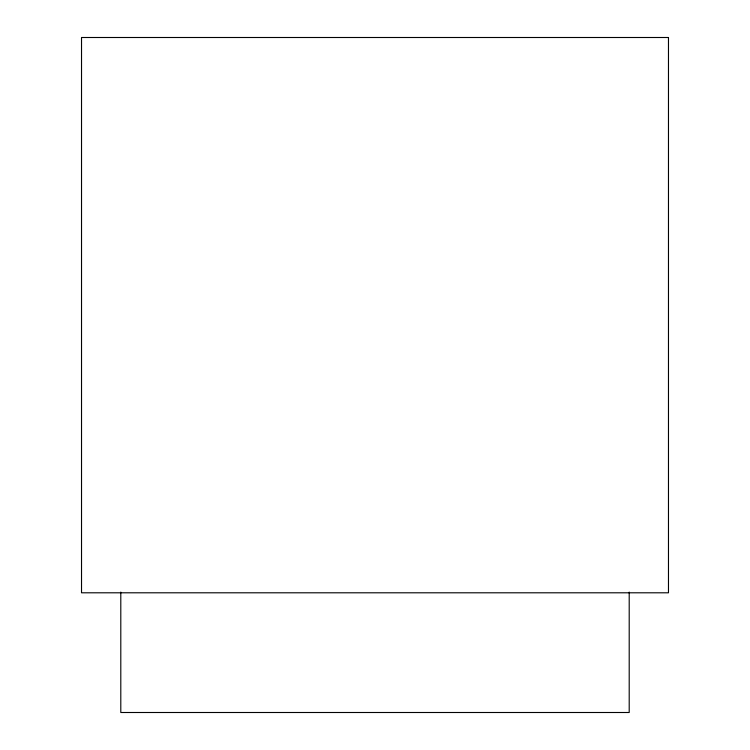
<?xml version="1.0" encoding="UTF-8"?>
<svg xmlns="http://www.w3.org/2000/svg" width="750" height="750" viewBox="0 0 750 750"><rect width="100%" height="100%" fill="white"/><g stroke="black" fill="none" stroke-linecap="round" stroke-linejoin="round"><path stroke-width="1.12" d="M629.203 592.097L629.203 712.5L120.797 712.5L120.797 592.097M668.475 37.5L81.525 37.5L81.525 592.8L668.475 592.8L668.475 37.5"/></g></svg>
